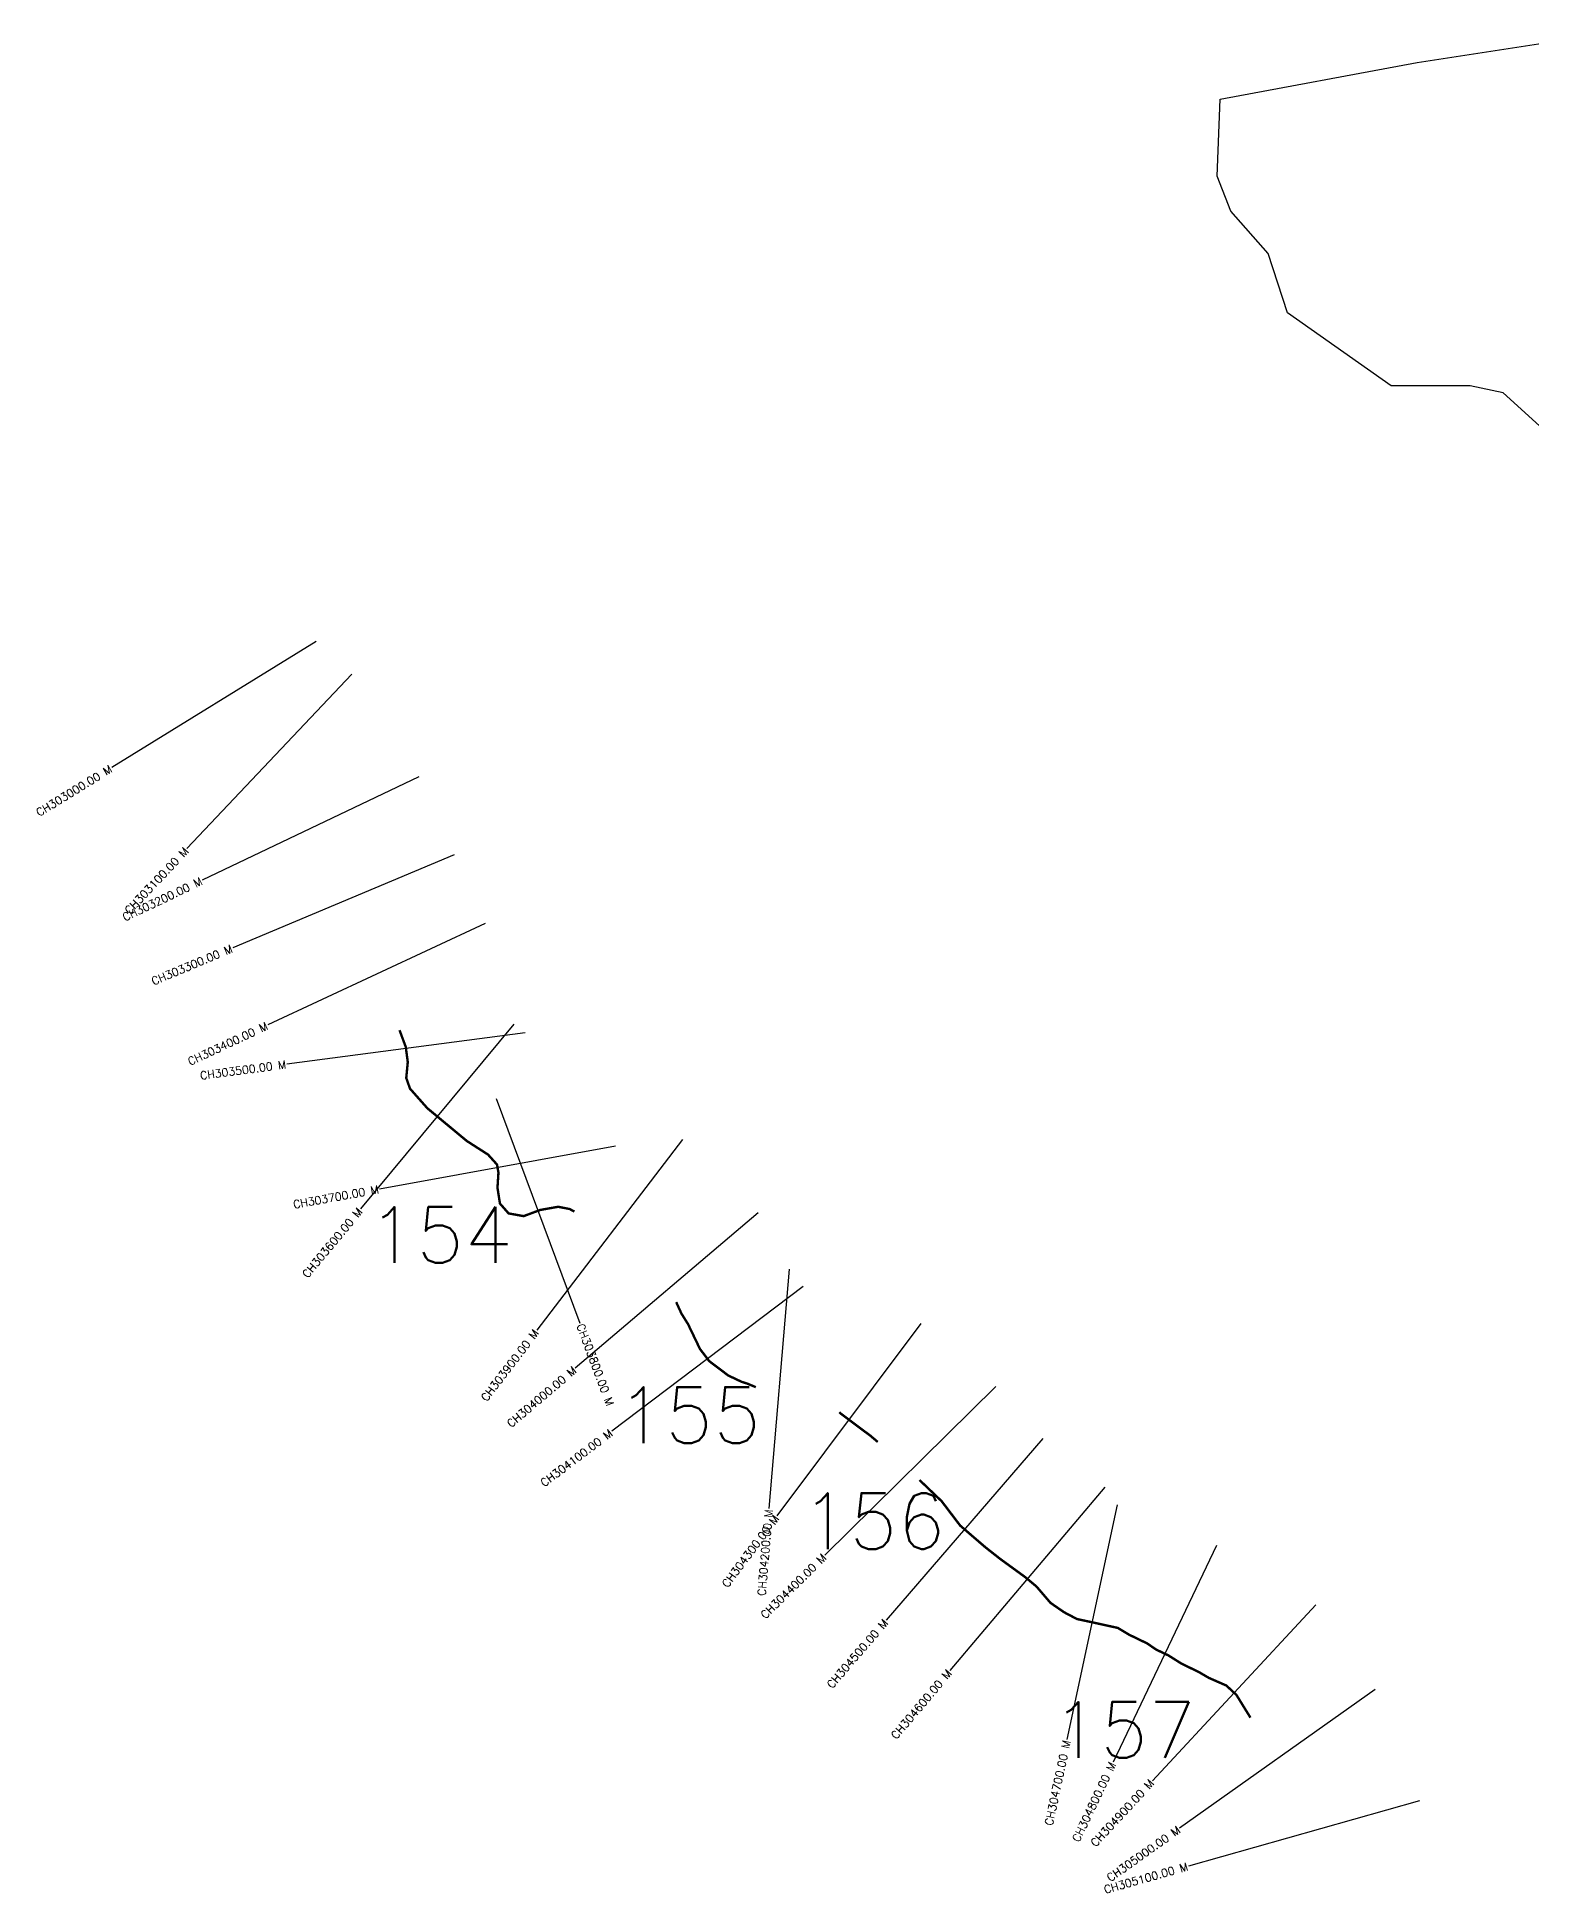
# Model space of a CAD drawing. Header units: metres. Extents: x 284587 to 288322, y 2013294 to 2015879.
# Drawn here: x 284587 to 286454, y 2013294 to 2015613 of the extents above; entities that cross this region are included whole.
import ezdxf
from ezdxf.enums import TextEntityAlignment as Align

# ---------------------------------------------------------------- set-up
doc = ezdxf.new("R2010")
doc.units = ezdxf.units.M
doc.header["$MEASUREMENT"] = 0
for name, color, linetype in [('CS', 134, 'Continuous'), ('CSMark', 6, 'Continuous'), ('NATURALLY PROTECTED', 3, 'Continuous'), ('village', 3, 'Continuous')]:
    doc.layers.add(name, color=color, linetype=linetype)
doc.styles.get("Standard").update_dxf_attribs({"font": 'simplex.shx'})

msp = doc.modelspace()

# ---------------------------------------------------------------- linework, layer by layer
at = {"layer": 'CS'}
for p, q in [((284935.1, 2014858), (284679.7, 2014700.6)), ((284980, 2014817.3), (284773.8, 2014599.4)), ((285063.6, 2014689.1), (284792.9, 2014559.8)), ((285107.6, 2014591.4), (284831, 2014475.3)), ((285146.6, 2014505.8), (284874.8, 2014378.9)), ((285182.4, 2014379.9), (284990.7, 2014149.2)), ((285196.2, 2014369), (284898.7, 2014329.9)), ((285160, 2014287.2), (285264.8, 2014006.1)), ((285309.4, 2014227.6), (285014.3, 2014173.9)), ((285392.9, 2014235.9), (285210.8, 2013997.5)), ((285487.5, 2014144.3), (285259, 2013949.8)), ((285526.4, 2014073.6), (285501, 2013774.6)), ((285543.8, 2014052.2), (285304.6, 2013871.1)), ((285690.7, 2014005.8), (285511, 2013765.5)), ((285784.4, 2013927.1), (285570.9, 2013716.3)), ((285843.3, 2013862.3), (285647.6, 2013634.9)), ((285920.7, 2013801.4), (285727.1, 2013572.2)), ((285936.2, 2013779.1), (285873.4, 2013485.8)), ((286060.2, 2013728.6), (285931.1, 2013457.8)), ((286184.4, 2013654.2), (285980.2, 2013434.5)), ((286258.8, 2013548.6), (286014.1, 2013375.1)), ((286314, 2013409.2), (286025.3, 2013327.8))]:
    msp.add_line(p, q, dxfattribs=at)
at = {"layer": 'NATURALLY PROTECTED', "const_width": 3, "flags": 128}
for points in [[(285039.4, 2014372.4), (285047.2, 2014351.4), (285049.7, 2014332.6), (285047.8, 2014312.6), (285052.5, 2014299.3), (285074.1, 2014274.9), (285123.5, 2014233.9), (285150, 2014216.9), (285161.2, 2014204.5), (285163, 2014194.3), (285161.8, 2014175.4), (285164.9, 2014155.7), (285175.7, 2014143.4), (285194.5, 2014140), (285215.2, 2014147.7), (285237.7, 2014151.7), (285251.9, 2014148.9), (285258, 2014145.7)], [(285385.1, 2014032.6), (285391.7, 2014018.2), (285400, 2014004.9), (285407.6, 2013989.1), (285414.8, 2013974.1), (285426.3, 2013958.9), (285450.1, 2013940.9), (285467, 2013932.9), (285473.2, 2013931), (285484.6, 2013926.3)], [(285588.9, 2013895), (285590.8, 2013893.2), (285627.9, 2013865.5), (285637, 2013857.8)], [(285689.2, 2013810.2), (285716.9, 2013783.7), (285740, 2013753.3), (285771.5, 2013726.2), (285790.7, 2013711.1), (285821.4, 2013688.8), (285835.4, 2013677.1), (285853, 2013656.6), (285870, 2013644.9), (285886, 2013636.5), (285905.6, 2013632.3), (285937, 2013625.4), (285951.2, 2013616.9), (285973.5, 2013606.1), (285985.2, 2013598.2), (286000.3, 2013591), (286016.2, 2013581), (286038.7, 2013570), (286050.7, 2013563), (286072.6, 2013553.4), (286085.2, 2013541.7), (286101.8, 2013514.8), (286102.5, 2013513.2)]]:
    msp.add_lwpolyline(points, dxfattribs=at)
at = {"layer": 'village', "color": 6}
msp.add_polyline3d([(286509.6, 2015086, 0), (286418.5, 2015169, 0), (286377.3, 2015177.6, 0), (286278.6, 2015177.4, 0), (286148.9, 2015268.7, 0), (286124.7, 2015343.1, 0), (286078.3, 2015395.8, 0), (286061, 2015439.4, 0), (286065, 2015535.7, 0), (286311.1, 2015581.5, 0), (286516.7, 2015613.4, 0)], dxfattribs=at)

# ---------------------------------------------------------------- texts
at = {"char_height": 70, "attachment_point": 1}
for s, insert in [('154', (285000.2, 2014151.5)), ('155', (285311.3, 2013926.3)), ('156', (285541.5, 2013793.8)), ('157', (285854.9, 2013533))]:
    msp.add_mtext_dynamic_manual_height_columns(s, width=95.172, gutter_width=1, heights=[0], dxfattribs=dict(at, insert=insert))
at = {"layer": 'CSMark'}
for s, rotation, p in [('CH303000.00 M', 31.6402, (284678.9, 2014700.1)), ('CH303100.00 M', 46.5985, (284773.1, 2014598.6)), ('CH303200.00 M', 25.5228, (284792, 2014559.4)), ('CH303300.00 M', 22.7604, (284830.1, 2014474.9)), ('CH303400.00 M', 25.0317, (284873.9, 2014378.4)), ('CH303500.00 M', 7.5035, (284897.7, 2014329.7)), ('CH303700.00 M', 10.314, (285013.3, 2014173.7)), ('CH303600.00 M', 50.2845, (284990.1, 2014148.4)), ('CH303900.00 M', 52.6329, (285210.2, 2013996.7)), ('CH304000.00 M', 40.3999, (285258.3, 2013949.2)), ('CH304100.00 M', 37.114, (285303.8, 2013870.5)), ('CH304300.00 M', 53.2092, (285510.4, 2013764.7)), ('CH304200.00 M', 85.1409, (285500.9, 2013773.6)), ('CH304400.00 M', 44.6409, (285570.2, 2013715.6)), ('CH304500.00 M', 49.2924, (285646.9, 2013634.2)), ('CH304600.00 M', 49.8216, (285726.5, 2013571.4)), ('CH304700.00 M', 77.9103, (285873.2, 2013484.8)), ('CH304800.00 M', 64.5086, (285930.7, 2013456.9)), ('CH304900.00 M', 47.0811, (285979.5, 2013433.8)), ('CH305000.00 M', 35.3365, (286013.3, 2013374.5)), ('CH305100.00 M', 15.7561, (286024.3, 2013327.5))]:
    msp.add_text(s, height=10, rotation=rotation, dxfattribs=at).set_placement(p, align=Align.MIDDLE_RIGHT)
msp.add_text('CH303800.00 M', height=10, rotation=290.4487, dxfattribs=at).set_placement((285265.1, 2014005.1), align=Align.MIDDLE_LEFT)

doc.saveas('drawing.dxf')
